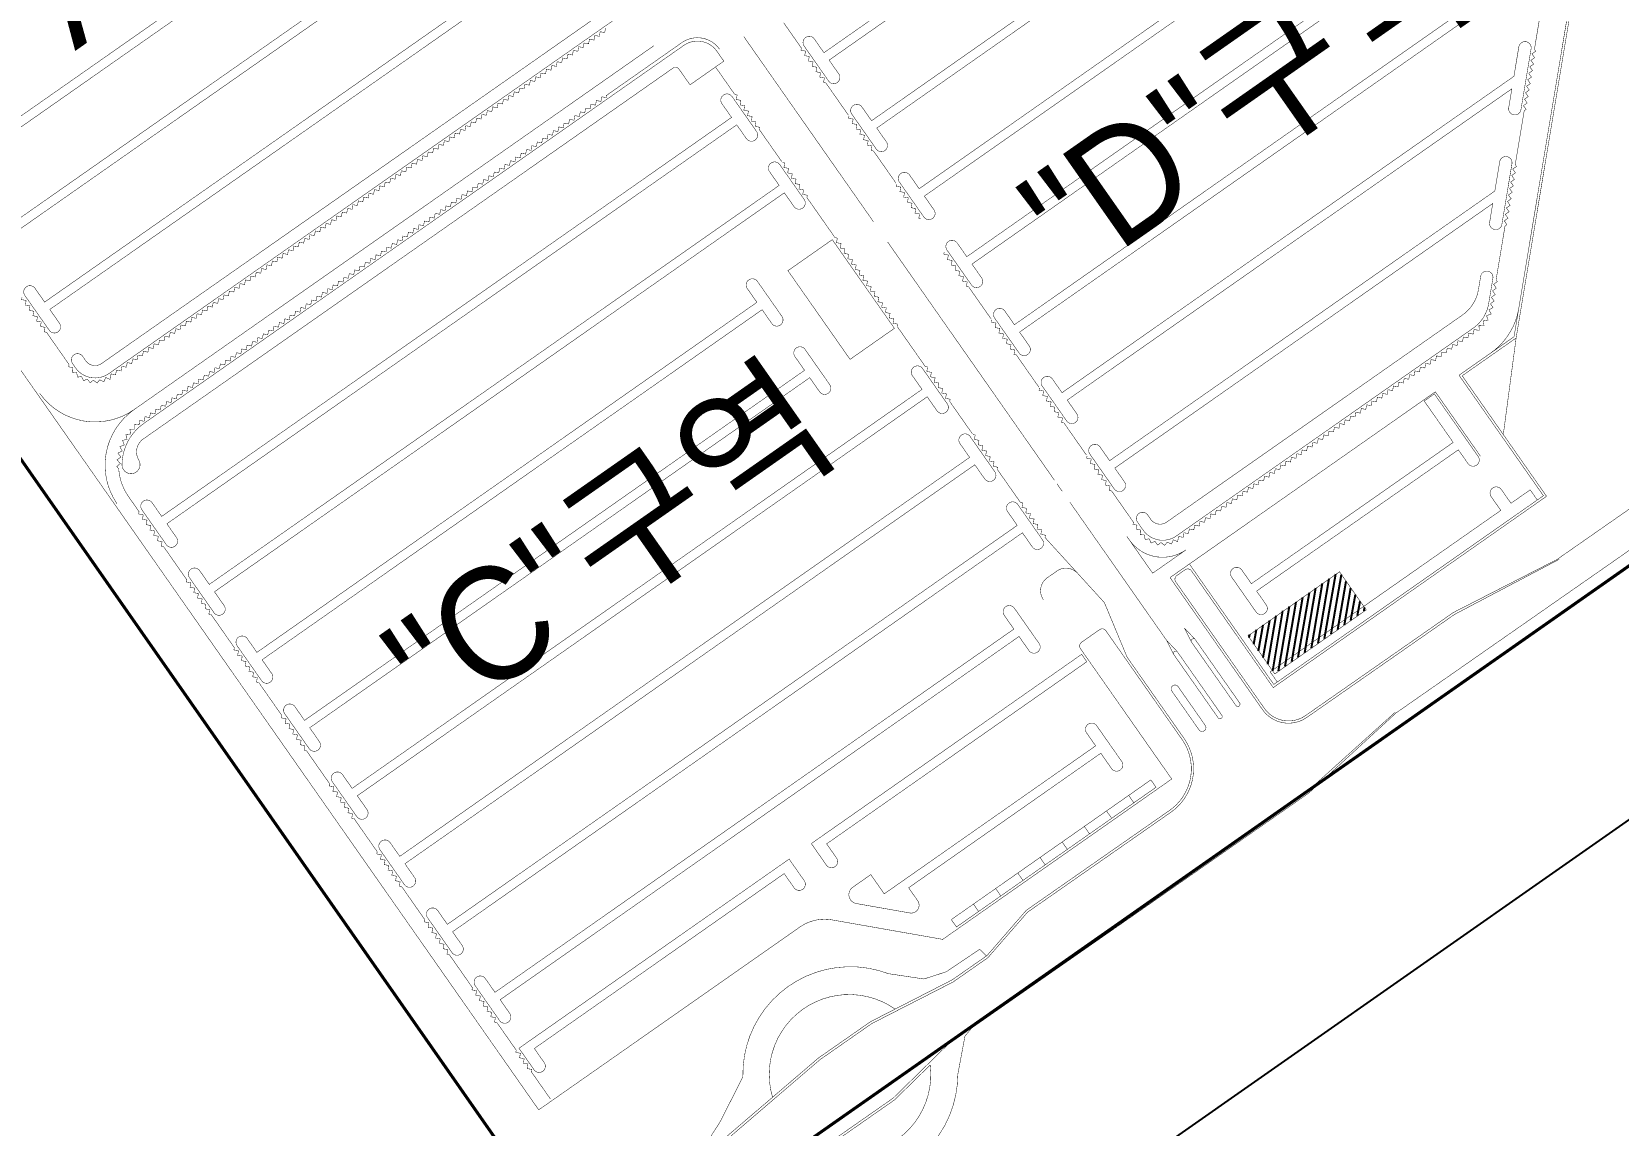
# Model space of a CAD drawing. Header units: millimetres. Extents: x 152904052 to 153933663, y 538271515 to 539240469.
# Drawn here: x 153596002 to 153683916, y 538951386 to 539011990 of the extents above; entities that cross this region are included whole.
import ezdxf
from ezdxf.enums import TextEntityAlignment as Align

# ---------------------------------------------------------------- set-up
doc = ezdxf.new("R2010")
doc.units = ezdxf.units.MM
doc.linetypes.add('DASH', pattern=[0.375, 0.25, -0.125])
doc.linetypes.add('HIDDEN', pattern=[5.08, 2.54, -2.54])
doc.layers.add('BORD', color=7, linetype='Continuous')
doc.styles.add('굴림', font='Gulim.ttf')

msp = doc.modelspace()

# ---------------------------------------------------------------- hatches: boundary and pattern name
at = {"layer": 'BORD', "ltscale": 0.1, "transparency": 33554687}
h = msp.add_hatch(dxfattribs=at)
h.set_pattern_fill('ANSI31', color=256, scale=99.763330315, angle=395.13560188)
h.paths.add_polyline_path([(153668458.5, 538982077.7), (153663390, 538978528.7), (153664868.8, 538976416.8), (153669937.3, 538979965.8)])

# ---------------------------------------------------------------- linework, layer by layer
at = {"layer": 'BORD'}
msp.add_lwpolyline([(153545158.5, 539012348.7), (153668031.3, 539098385.1), (153734561.4, 539003370.3), (153611688.6, 538917333.8)], close=True, dxfattribs=at)
at = {"layer": 'BORD', "color": 1, "linetype": 'HIDDEN', "ltscale": 2500, "const_width": 171.5}
msp.add_lwpolyline([(153569829.8, 539024908.5), (153645496, 539077931.7), (153703192.1, 538995480.2), (153627454.7, 538942405.2)], close=True, dxfattribs=at)
at = {"layer": 'BORD', "color": 8, "ltscale": 0.0008, "const_width": 25}
for points in [[(153678255.9, 538995015.9), (153682439.1, 539020161.6), (153643793.7, 539075353), (153572732.2, 539025595.2), (153624096, 538952240.2), (153638572.1, 538962376.4, -0.1989124), (153640346.7, 538962769.9), (153646480.9, 538961688.3), (153659172.9, 538970575.4), (153654111.1, 538977804.4, -0.4142136), (153654172.5, 538978152.6), (153655174.6, 538978854.2, -0.4141458), (153655522.7, 538978792.9), (153659750.5, 538972757.6, -0.421407), (153659003.9, 538968802.5), (153651111.2, 538963297.9), (153648939.4, 538960792.7), (153647004.5, 538959443.2), (153643841.7, 538957823.1)], [(153598433.5, 538993357.5), (153598258.3, 538993607.8, -1), (153598821.5, 538994002.1), (153598994.7, 538993754.7, 0.4142136), (153599883.9, 538993609.1), (153629807.6, 539014562, 0.4142136), (153629961.1, 539015432.4), (153629771.1, 539015703.8, -1), (153630334.3, 539016098.1), (153630524.3, 539015826.8, -0.4142136), (153630201.9, 539013998.8), (153600262.6, 538993035, -0.4093917), (153598433.1, 538993358.1, 0.4093917)], [(153634119.3, 539011019.4, 0.4142133), (153632030.2, 539011387.7)], [(153602181.2, 538989419.1), (153631528.6, 539009968.4, -0.4142133), (153631876.8, 539009907), (153632479.1, 539009046.9), (153634352.9, 539010358.9), (153633965.7, 539010911.8, 0.4142133), (153632137.8, 539011234.2), (153602182.7, 538990259.4, 0.2378563), (153601003.3, 538988005.8, 1.3233715), (153601932.6, 538988254.5, -0.3933862), (153602182.9, 538989420.3)], [(153659420.5, 538984039.9), (153675883.4, 538995567.4, 0.2014306), (153676735, 538996918.4), (153676969.9, 538998330.9, 0.9806279), (153676291.8, 538998443.7), (153676165.9, 538997687.3, -0.2014306), (153675288.6, 538996295.3), (153658898.5, 538984818.8, -0.4142136), (153658009.3, 538984964.4), (153657836.1, 538985211.8, 1), (153657272.9, 538984817.5), (153657591.5, 538984362.4, 0.4093917), (153659421.1, 538984040.3)], [(153676851.3, 538994185, 0.2014306), (153678399.6, 538996641.5, 0.2014306)], [(153678255.9, 538995015.9), (153675265.7, 538992922.2), (153679941.3, 538986244.7), (153664797.2, 538975640.7), (153660265, 538982113.4, 0.4142136), (153659916.8, 538982174.8), (153659456.1, 538981852.2, 0.4142136), (153659394.7, 538981504), (153664311.9, 538974481.6, 0.4136848), (153666594.3, 538974096.2), (153674774.9, 538979801.6), (153680511.5, 538982735.7)], [(153646726.5, 538991379.7), (153645364.2, 538993325.6, 1), (153644801, 538992931.2), (153645335.2, 538992168.4), (153613756.8, 538970057), (153613222.7, 538970819.9, 1), (153612659.5, 538970425.5), (153614014.6, 538968490.3, 1), (153614577.8, 538968884.6), (153614043.6, 538969647.4), (153645621.9, 538991758.8), (153646163.5, 538990985.4, 1.0252012), (153646726.5, 538991379.7)], [(153596447.6, 538991944.1, 0.4095509), (153601645.3, 538991027.7, 0.4095509)], [(153600728.7, 538985830, -0.4095509), (153601645.2, 538991027.6, -0.4095509)], [(153601950.8, 538985392.1), (153601360.2, 538986235.5, -0.1373514), (153600821.8, 538987767.9)], [(153656824, 538983824.1, 0.4142136), (153659957.6, 538983271.5)], [(153653958.8, 538981975.7, 0.3955086), (153652765.4, 538982069.2), (153652277.9, 538981730, 0.4142136), (153652063.1, 538980511.4)], [(153664201.7, 538974420.9, 0.4111623), (153666642.4, 538973977.4)], [(153659131.3, 538968738.1, 0.4144652), (153659851.2, 538972831.3)], [(153648917.2, 538960767.1), (153648526, 538961138.9), (153646694, 538959899.9), (153645444.3, 538959493.2), (153643471.4, 538959788.3, 0.5322184), (153635409.1, 538954078.4), (153634173.3, 538951620.2), (153632795.2, 538949457)], [(153643837, 538957829.6, 0.7113252), (153637052.6, 538952938, 0.7113252)], [(153614385.1, 538934331.4), (153633485.2, 538947652.3), (153636389.3, 538948279.7), (153639092, 538948713.6, 0.5329362), (153647317.9, 538954198.7), (153647713.3, 538956323.4), (153648072.4, 538956759.1)]]:
    msp.add_lwpolyline(points, format="xyb", dxfattribs=at)
for points in [[(153678141.2, 538995088.2), (153682307.4, 539020131.8), (153667724.1, 539040958.8)], [(153679269.6, 539011012), (153679765.5, 539013993.1)], [(153638650.1, 539011086.6), (153637671.5, 539012484.3)], [(153627798.3, 539012199.5), (153627753.6, 539011946.3), (153627500.4, 539011990.9), (153627455.8, 539011737.7), (153627202.6, 539011782.4), (153627157.9, 539011529.2), (153626904.7, 539011573.8), (153626860.1, 539011320.7), (153626606.9, 539011365.3), (153626562.8, 539011115.2), (153626309.6, 539011159.9), (153626265, 539010906.7), (153626011.8, 539010951.3), (153625967.1, 539010698.1), (153625713.9, 539010742.8), (153625669.3, 539010489.6), (153625416.1, 539010534.2), (153625371.5, 539010281), (153625118.3, 539010325.7), (153625073.6, 539010072.5), (153624820.4, 539010117.1), (153624775.8, 539009863.9), (153624522.6, 539009908.6), (153624477.9, 539009655.4), (153624224.8, 539009700), (153624180.1, 539009446.8), (153623926.9, 539009491.5), (153623882.3, 539009238.3), (153623629.1, 539009282.9), (153623584.4, 539009029.7), (153623331.2, 539009074.4), (153623286.6, 539008821.2), (153623033.4, 539008865.8), (153622988.8, 539008612.7), (153622735.6, 539008657.3), (153622690.9, 539008404.1), (153622437.7, 539008448.7), (153622393.1, 539008195.6), (153622139.9, 539008240.2), (153622095.3, 539007987), (153621842.1, 539008031.7), (153621797.4, 539007778.5), (153621544.2, 539007823.1), (153621499.6, 539007569.9), (153621246.4, 539007614.6), (153621201.7, 539007361.4), (153620948.5, 539007406), (153620903.9, 539007152.8), (153620650.7, 539007197.5), (153620606.1, 539006944.3), (153620352.9, 539006988.9), (153620308.2, 539006735.7), (153620055, 539006780.4), (153620010.4, 539006527.2), (153619757.2, 539006571.8), (153619712.6, 539006318.6), (153619459.4, 539006363.3), (153619415.3, 539006113.2), (153619162.1, 539006157.8), (153619117.4, 539005904.7), (153618864.2, 539005949.3), (153618819.6, 539005696.1), (153618566.4, 539005740.8), (153618521.8, 539005487.6), (153618268.6, 539005532.2), (153618223.9, 539005279), (153617970.7, 539005323.7), (153617926.1, 539005070.5), (153617672.9, 539005115.1), (153617628.2, 539004861.9), (153617375.1, 539004906.6), (153617330.4, 539004653.4), (153617077.2, 539004698), (153617032.6, 539004444.8), (153616779.4, 539004489.5), (153616734.7, 539004236.3), (153616481.5, 539004280.9), (153616436.9, 539004027.7), (153616183.7, 539004072.4), (153616139.1, 539003819.2), (153615885.9, 539003863.8), (153615841.2, 539003610.6), (153615588, 539003655.3), (153615543.4, 539003402.1), (153615290.2, 539003446.7), (153615245.5, 539003193.5), (153614992.4, 539003238.2), (153614947.7, 539002985), (153614694.5, 539003029.6), (153614649.9, 539002776.4), (153614396.7, 539002821.1), (153614352, 539002567.9), (153614098.8, 539002612.5), (153614054.2, 539002359.3), (153613801, 539002404), (153613756.4, 539002150.8), (153613503.2, 539002195.4), (153613458.5, 539001942.2), (153613205.3, 539001986.9), (153613160.7, 539001733.7), (153612907.5, 539001778.3), (153612862.8, 539001525.1), (153612609.7, 539001569.8), (153612565, 539001316.6), (153612311.8, 539001361.2), (153612267.7, 539001111.2), (153612014.5, 539001155.8), (153611969.9, 539000902.6), (153611716.7, 539000947.3), (153611672.1, 539000694.1), (153611418.9, 539000738.7), (153611374.2, 539000485.5), (153611121, 539000530.2), (153611076.4, 539000277), (153610823.2, 539000321.6), (153610778.5, 539000068.4), (153610525.3, 539000113.1), (153610480.7, 538999859.9), (153610227.5, 538999904.5), (153610182.9, 538999651.3), (153609929.7, 538999696), (153609885, 538999442.8), (153609631.8, 538999487.4), (153609587.2, 538999234.2), (153609334, 538999278.9), (153609289.4, 538999025.7), (153609036.2, 538999070.3), (153608991.5, 538998817.2), (153608738.3, 538998861.8), (153608693.7, 538998608.6), (153608440.5, 538998653.2), (153608395.8, 538998400.1), (153608142.6, 538998444.7), (153608098, 538998191.5), (153607844.8, 538998236.2), (153607800.2, 538997983), (153607547, 538998027.6), (153607502.3, 538997774.4), (153607249.1, 538997819.1), (153607204.5, 538997565.9), (153606951.3, 538997610.5), (153606906.7, 538997357.3), (153606653.5, 538997402), (153606608.8, 538997148.8), (153606355.6, 538997193.4), (153606311, 538996940.2), (153606057.8, 538996984.9), (153606013.1, 538996731.7), (153605760, 538996776.3), (153605715.3, 538996523.1), (153605462.1, 538996567.8), (153605417.5, 538996314.6), (153605164.3, 538996359.2), (153605120.2, 538996109.2), (153604867, 538996153.8), (153604822.3, 538995900.6), (153604569.2, 538995945.3), (153604524.5, 538995692.1), (153604271.3, 538995736.7), (153604226.7, 538995483.5), (153603973.5, 538995528.2), (153603928.8, 538995275), (153603675.6, 538995319.6), (153603631, 538995066.4), (153603377.8, 538995111.1), (153603333.2, 538994857.9), (153603080, 538994902.5), (153603035.3, 538994649.3), (153602782.1, 538994694), (153602737.5, 538994440.8), (153602484.3, 538994485.4), (153602439.6, 538994232.2), (153602186.5, 538994276.9), (153602141.8, 538994023.7), (153601888.6, 538994068.3), (153601844, 538993815.1), (153601590.8, 538993859.8)], [(153635461.6, 539011717.5), (153642646.1, 539001457)], [(153601641.8, 538991025.2), (153630473.7, 539011213.5)], [(153632030.2, 539011387.7), (153627831.9, 539008448.1)], [(153640006.4, 539009152.2), (153639877.8, 539009174.8), (153639922.5, 539009428), (153639669.3, 539009472.7), (153639713.9, 539009725.8), (153639460.7, 539009770.5), (153639505.4, 539010023.7), (153639252.2, 539010068.3), (153639296.8, 539010321.5), (153639043.6, 539010366.2), (153639088.3, 539010619.4), (153638835.1, 539010664), (153638879.7, 539010917.2), (153638626.5, 539010961.8), (153638648.3, 539011085.3)], [(153678703.2, 539007607.2), (153678809.3, 539007683.2), (153678659.4, 539007892.2), (153678868.4, 539008042), (153678718.6, 539008250.9), (153678927.5, 539008400.7), (153678777.7, 539008609.7), (153678986.6, 539008759.5), (153678836.8, 539008968.4), (153679045.7, 539009118.2), (153678895.9, 539009327.2), (153679104.8, 539009477), (153678955, 539009685.9), (153679163.9, 539009835.7), (153679014.1, 539010044.7), (153679223.1, 539010194.5), (153679073.2, 539010403.4), (153679282.2, 539010553.3), (153679132.4, 539010762.2), (153679341.3, 539010912), (153679269.6, 539011012)], [(153680511.5, 538982735.7), (153720803.7, 539010836.5)], [(153634964, 539008505.5), (153633892.1, 539010036.3)], [(153641256.3, 539007364.8), (153640006.4, 539009152.2)], [(153671596.3, 538974232), (153721876.2, 539009298.6)], [(153627864.2, 539008470.7), (153627840.9, 539008339), (153627587.8, 539008383.6), (153627543.1, 539008130.5), (153627289.9, 539008175.1), (153627245.3, 539007921.9), (153626992.1, 539007966.5), (153626947.4, 539007713.4), (153626694.2, 539007758), (153626649.6, 539007504.8), (153626396.4, 539007549.5), (153626351.8, 539007296.3), (153626098.6, 539007340.9), (153626053.9, 539007087.7), (153625800.7, 539007132.4), (153625756.1, 539006879.2), (153625502.9, 539006923.8), (153625458.3, 539006670.6), (153625205.1, 539006715.3), (153625160.4, 539006462.1), (153624907.2, 539006506.7), (153624862.6, 539006253.5), (153624609.4, 539006298.2), (153624564.7, 539006045), (153624311.5, 539006089.6), (153624266.9, 539005836.4), (153624013.7, 539005881.1), (153623969.1, 539005627.9), (153623715.9, 539005672.5), (153623671.2, 539005419.3), (153623418, 539005464), (153623373.4, 539005210.8), (153623120.2, 539005255.4), (153623075.6, 539005002.2), (153622822.4, 539005046.9), (153622777.7, 539004793.7), (153622524.5, 539004838.3), (153622479.9, 539004585.1), (153622226.7, 539004629.8), (153622182, 539004376.6), (153621928.8, 539004421.2), (153621884.2, 539004168), (153621631, 539004212.7), (153621586.4, 539003959.5), (153621333.2, 539004004.1), (153621288.5, 539003750.9), (153621038.5, 539003795), (153620993.8, 539003541.8), (153620740.6, 539003586.5), (153620696, 539003333.3), (153620442.8, 539003377.9), (153620398.1, 539003124.8), (153620144.9, 539003169.4), (153620100.3, 539002916.2), (153619847.1, 539002960.8), (153619802.5, 539002707.7), (153619549.3, 539002752.3), (153619504.6, 539002499.1), (153619251.4, 539002543.8), (153619206.8, 539002290.6), (153618953.6, 539002335.2), (153618909, 539002082), (153618655.8, 539002126.7), (153618611.1, 539001873.5), (153618357.9, 539001918.1), (153618313.3, 539001664.9), (153618060.1, 539001709.6), (153618015.4, 539001456.4), (153617762.3, 539001501), (153617717.6, 539001247.8), (153617464.4, 539001292.5), (153617419.8, 539001039.3), (153617166.6, 539001083.9), (153617121.9, 539000830.7), (153616868.7, 539000875.4), (153616824.1, 539000622.2), (153616570.9, 539000666.8), (153616526.3, 539000413.6), (153616273.1, 539000458.3), (153616228.4, 539000205.1), (153615975.2, 539000249.7), (153615930.6, 538999996.5), (153615677.4, 539000041.2), (153615632.7, 538999788), (153615379.6, 538999832.6), (153615334.9, 538999579.4), (153615081.7, 538999624.1), (153615037.1, 538999370.9), (153614783.9, 538999415.5), (153614739.2, 538999162.3), (153614486, 538999207), (153614441.4, 538998953.8), (153614188.2, 538998998.4), (153614143.6, 538998745.2), (153613893.5, 538998789.3), (153613848.8, 538998536.1), (153613595.7, 538998580.8), (153613551, 538998327.6), (153613297.8, 538998372.2), (153613253.2, 538998119.1), (153613000, 538998163.7), (153612955.3, 538997910.5), (153612702.1, 538997955.2), (153612657.5, 538997702), (153612404.3, 538997746.6), (153612359.7, 538997493.4), (153612106.5, 538997538.1), (153612061.8, 538997284.9), (153611808.6, 538997329.5), (153611764, 538997076.3), (153611510.8, 538997121), (153611466.2, 538996867.8), (153611213, 538996912.4), (153611168.3, 538996659.2), (153610915.1, 538996703.9), (153610870.5, 538996450.7), (153610617.3, 538996495.3), (153610572.6, 538996242.1), (153610319.4, 538996286.8), (153610274.8, 538996033.6), (153610021.6, 538996078.2), (153609977, 538995825), (153609723.8, 538995869.7), (153609679.1, 538995616.5), (153609425.9, 538995661.1), (153609381.3, 538995407.9), (153609128.1, 538995452.6), (153609083.5, 538995199.4), (153608830.3, 538995244), (153608785.6, 538994990.8), (153608532.4, 538995035.5), (153608487.8, 538994782.3), (153608234.6, 538994826.9), (153608189.9, 538994573.7), (153607936.7, 538994618.4), (153607892.1, 538994365.2), (153607638.9, 538994409.8), (153607594.3, 538994156.6), (153607341.1, 538994201.3), (153607296.4, 538993948.1), (153607043.2, 538993992.7), (153606998.6, 538993739.5), (153606748.5, 538993783.6), (153606703.9, 538993530.5), (153606450.7, 538993575.1), (153606406, 538993321.9), (153606152.8, 538993366.5), (153606108.2, 538993113.4), (153605855, 538993158), (153605810.4, 538992904.8), (153605557.2, 538992949.5), (153605512.5, 538992696.3), (153605259.3, 538992740.9), (153605214.7, 538992487.7), (153604961.5, 538992532.4), (153604916.9, 538992279.2), (153604663.7, 538992323.8), (153604619, 538992070.6), (153604365.8, 538992115.3), (153604321.2, 538991862.1), (153604068, 538991906.7), (153604023.3, 538991653.5), (153603770.2, 538991698.2), (153603725.5, 538991445), (153603472.3, 538991489.6), (153603427.7, 538991236.4), (153603174.5, 538991281.1), (153603129.8, 538991027.9), (153602876.6, 538991072.5), (153602832, 538990819.3), (153602578.8, 538990864), (153602534.2, 538990610.8), (153602281, 538990655.4), (153602236.3, 538990402.2), (153601985.3, 538990446.5), (153601956.2, 538990208.1), (153601701, 538990239.3), (153601700.2, 538989967.2), (153601443.1, 538989967.5), (153601475, 538989697.3), (153601219.7, 538989666.7), (153601283.8, 538989402.3), (153601034.1, 538989341.3), (153601129.5, 538989086.5), (153600888.8, 538988996), (153601014.1, 538988754.4), (153600786.1, 538988635.7), (153600939.5, 538988410.9), (153600727.3, 538988265.7), (153600906.6, 538988060.9), (153600713.5, 538987891.3), (153600821.8, 538987767.9)], [(153636317.9, 539006569.5), (153636340.6, 539006698), (153636087.4, 539006742.6), (153636132, 539006995.8), (153635878.8, 539007040.5), (153635923.5, 539007293.7), (153635670.3, 539007338.3), (153635714.9, 539007591.5), (153635461.7, 539007636.2), (153635506.4, 539007889.3), (153635253.2, 539007934), (153635297.8, 539008187.2), (153635044.6, 539008231.8), (153635089.3, 539008485), (153634965.8, 539008506.8)], [(153642644.8, 539005384.1), (153642516.3, 539005406.7), (153642560.9, 539005659.9), (153642307.7, 539005704.6), (153642352.4, 539005957.7), (153642099.2, 539006002.4), (153642143.8, 539006255.6), (153641890.6, 539006300.2), (153641935.3, 539006553.4), (153641682.1, 539006598.1), (153641726.7, 539006851.3), (153641473.5, 539006895.9), (153641518.2, 539007149.1), (153641265, 539007193.7), (153641286.8, 539007317.2)], [(153678207.3, 539004626.1), (153678703.2, 539007607.2)], [(153637570, 539004783.6), (153636317.9, 539006569.5)], [(153643894.7, 539003596.7), (153642644.8, 539005384.1)], [(153638956.3, 539002801.4), (153638979, 539002929.9), (153638725.8, 539002974.5), (153638770.5, 539003227.7), (153638517.3, 539003272.4), (153638561.9, 539003525.6), (153638308.7, 539003570.2), (153638353.4, 539003823.4), (153638100.2, 539003868.1), (153638144.8, 539004121.2), (153637891.6, 539004165.9), (153637936.3, 539004419.1), (153637683.1, 539004463.7), (153637727.7, 539004716.9), (153637604.3, 539004738.7)], [(153677640.8, 539001221.3), (153677746.9, 539001297.3), (153677597.1, 539001506.2), (153677806, 539001656.1), (153677656.2, 539001865), (153677865.1, 539002014.8), (153677715.3, 539002223.8), (153677924.3, 539002373.6), (153677774.4, 539002582.5), (153677983.4, 539002732.3), (153677833.6, 539002941.3), (153678042.5, 539003091.1), (153677892.7, 539003300), (153678101.6, 539003449.8), (153677951.8, 539003658.8), (153678160.7, 539003808.6), (153678010.9, 539004017.5), (153678219.8, 539004167.3), (153678070, 539004376.3), (153678278.9, 539004526.1), (153678207.3, 539004626.1)], [(153640516.6, 539000575.4), (153638956.3, 539002801.4)], [(153645283.3, 539001616), (153645154.7, 539001638.6), (153645199.4, 539001891.8), (153644946.2, 539001936.5), (153644990.8, 539002189.7), (153644737.6, 539002234.3), (153644782.3, 539002487.5), (153644529.1, 539002532.1), (153644573.7, 539002785.3), (153644320.5, 539002830), (153644365.2, 539003083.2), (153644112, 539003127.8), (153644156.6, 539003381), (153643903.4, 539003425.6), (153643925.2, 539003549.1)], [(153677144.9, 538998240.2), (153677640.8, 539001221.3)], [(153643957, 538995659.2), (153643979.6, 538995787.7), (153643726.4, 538995832.4), (153643771.1, 538996085.6), (153643517.9, 538996130.2), (153643562.5, 538996383.4), (153643309.3, 538996428.1), (153643354, 538996681.3), (153643100.8, 538996725.9), (153643145.4, 538996979.1), (153642892.3, 538997023.7), (153642936.9, 538997276.9), (153642683.7, 538997321.6), (153642728.3, 538997574.8), (153642475.2, 538997619.4), (153642519.8, 538997872.6), (153642266.6, 538997917.3), (153642311.3, 538998170.4), (153642058.1, 538998215.1), (153642102.7, 538998468.3), (153641849.5, 538998512.9), (153641894.2, 538998766.1), (153641641, 538998810.8), (153641685.6, 538999064), (153641432.4, 538999108.6), (153641477.1, 538999361.8), (153641223.9, 538999406.4), (153641268.5, 538999659.6), (153641015.3, 538999704.3), (153641060, 538999957.5), (153640806.8, 539000002.1), (153640851.4, 539000255.3), (153640598.2, 539000299.9), (153640642.9, 539000553.1), (153640516.6, 539000575.4)], [(153643427.9, 539000340.5), (153651666.4, 538988574.8)], [(153647921.7, 538997847.9), (153647793.2, 538997870.5), (153647837.8, 538998123.7), (153647584.6, 538998168.4), (153647629.3, 538998421.6), (153647376.1, 538998466.2), (153647420.7, 538998719.4), (153647167.5, 538998764), (153647212.2, 538999017.2), (153646959, 538999061.9), (153647003.6, 538999315.1), (153646750.4, 538999359.7), (153646795.1, 538999612.9), (153646541.9, 538999657.5), (153646563.7, 538999781)], [(153649171.6, 538996060.5), (153647921.7, 538997847.9)], [(153659528, 538983886.3), (153659550.7, 538984014.8), (153659803.9, 538983970.2), (153659848.6, 538984223.4), (153660101.7, 538984178.7), (153660146.4, 538984431.9), (153660399.6, 538984387.3), (153660444.2, 538984640.5), (153660697.4, 538984595.8), (153660742.1, 538984849), (153660995.3, 538984804.4), (153661039.9, 538985057.6), (153661293.1, 538985012.9), (153661337.7, 538985266.1), (153661590.9, 538985221.5), (153661635.6, 538985474.7), (153661888.8, 538985430), (153661933.4, 538985683.2), (153662186.6, 538985638.6), (153662231.2, 538985891.8), (153662484.4, 538985847.1), (153662529.1, 538986100.3), (153662782.3, 538986055.7), (153662826.9, 538986308.9), (153663080.1, 538986264.2), (153663124.8, 538986517.4), (153663374.8, 538986473.3), (153663419.5, 538986726.5), (153663672.7, 538986681.9), (153663717.3, 538986935.1), (153663970.5, 538986890.4), (153664015.1, 538987143.6), (153664268.3, 538987099), (153664313, 538987352.2), (153664566.2, 538987307.5), (153664610.8, 538987560.7), (153664864, 538987516.1), (153664908.7, 538987769.2), (153665161.9, 538987724.6), (153665206.5, 538987977.8), (153665459.7, 538987933.2), (153665504.3, 538988186.3), (153665757.5, 538988141.7), (153665802.2, 538988394.9), (153666055.4, 538988350.2), (153666100, 538988603.4), (153666353.2, 538988558.8), (153666397.8, 538988812), (153666651, 538988767.3), (153666695.7, 538989020.5), (153666948.9, 538988975.9), (153666993.5, 538989229.1), (153667246.7, 538989184.4), (153667291.4, 538989437.6), (153667544.5, 538989393), (153667589.2, 538989646.2), (153667842.4, 538989601.5), (153667887, 538989854.7), (153668140.2, 538989810.1), (153668184.9, 538990063.3), (153668438.1, 538990018.6), (153668482.7, 538990271.8), (153668735.9, 538990227.2), (153668780.5, 538990480.4), (153669033.7, 538990435.7), (153669078.4, 538990688.9), (153669331.6, 538990644.3), (153669376.2, 538990897.5), (153669629.4, 538990852.8), (153669674.1, 538991106), (153669927.2, 538991061.4), (153669971.9, 538991314.6), (153670225.1, 538991269.9), (153670269.7, 538991523.1), (153670519.8, 538991479), (153670564.4, 538991732.2), (153670817.6, 538991687.6), (153670862.3, 538991940.8), (153671115.5, 538991896.1), (153671160.1, 538992149.3), (153671413.3, 538992104.7), (153671458, 538992357.9), (153671711.1, 538992313.2), (153671755.8, 538992566.4), (153672009, 538992521.8), (153672053.6, 538992774.9), (153672306.8, 538992730.3), (153672351.5, 538992983.5), (153672604.7, 538992938.9), (153672649.3, 538993192), (153672902.5, 538993147.4), (153672947.1, 538993400.6), (153673200.3, 538993355.9), (153673245, 538993609.1), (153673498.2, 538993564.5), (153673542.8, 538993817.7), (153673796, 538993773), (153673840.7, 538994026.2), (153674093.8, 538993981.6), (153674138.5, 538994234.8), (153674391.7, 538994190.1), (153674436.3, 538994443.3), (153674689.5, 538994398.7), (153674734.2, 538994651.9), (153674987.4, 538994607.2), (153675032, 538994860.4), (153675285.2, 538994815.8), (153675329.8, 538995069), (153675583, 538995024.3), (153675627.7, 538995277.5), (153675880.9, 538995232.9), (153675925.5, 538995486.1), (153676058.2, 538995462.7), (153676205.9, 538995443.7), (153676199.9, 538995700.7), (153676328.4, 538995703.7), (153676477.3, 538995708.7), (153676430.1, 538995961.4), (153676556.4, 538995985), (153676702.6, 538996013.7), (153676615.5, 538996255.6), (153676736.4, 538996299.2), (153676876.1, 538996351), (153676751.3, 538996575.8), (153676863.7, 538996638.2), (153676980.1, 538996705.2), (153676830.3, 538996914.1), (153677039.3, 538997063.9), (153676889.4, 538997272.9), (153677098.4, 538997422.7), (153676948.5, 538997631.6), (153677157.5, 538997781.4), (153677007.7, 538997990.4), (153677216.6, 538998140.2), (153677144.9, 538998240.2)], [(153596821.4, 538995333.1), (153596692.8, 538995355.7), (153596737.5, 538995608.9), (153596484.3, 538995653.6), (153596528.9, 538995906.8), (153596275.7, 538995951.4), (153596320.4, 538996204.6), (153596067.2, 538996249.2), (153596111.8, 538996502.4), (153595858.6, 538996547.1), (153595903.3, 538996800.3), (153595650.1, 538996844.9), (153595694.7, 538997098.1), (153595441.5, 538997142.8), (153595463.3, 538997266.2)], [(153645516.5, 538993434.9), (153643957, 538995659.2)], [(153650560.2, 538994079.8), (153650431.6, 538994102.4), (153650476.3, 538994355.6), (153650223.1, 538994400.3), (153650267.7, 538994653.5), (153650014.5, 538994698.1), (153650059.2, 538994951.3), (153649806, 538994995.9), (153649850.6, 538995249.1), (153649597.4, 538995293.8), (153649642.1, 538995547), (153649388.9, 538995591.6), (153649433.5, 538995844.8), (153649180.3, 538995889.4), (153649202.1, 538996012.9)], [(153598071.2, 538993545.7), (153596821.4, 538995333.1)], [(153678141.2, 538995088.2), (153675091.6, 538992952.9)], [(153677545.7, 538989666), (153678255.9, 538995015.9)], [(153651810.1, 538992292.4), (153650560.2, 538994079.8)], [(153601590.8, 538993859.8), (153601546.1, 538993606.6), (153601292.9, 538993651.2), (153601248.3, 538993398), (153600995.1, 538993442.7), (153600950.5, 538993189.5), (153600697.3, 538993234.1), (153600652.6, 538992980.9), (153600399, 538993025.7), (153600338.8, 538992725.3), (153600103.6, 538992829.2), (153599999.7, 538992594.1), (153599764.6, 538992698), (153599622.6, 538992521), (153599419.1, 538992678.1), (153599238.9, 538992540.2), (153599079, 538992741.4), (153598871, 538992650.6), (153598763.8, 538992884.3), (153598540.2, 538992845.8), (153598492, 538993098.4), (153598265.6, 538993114.5), (153598279.3, 538993371.3), (153598050.7, 538993420.3), (153598073, 538993546.9)], [(153646871.7, 538991497.1), (153646894.4, 538991625.6), (153646641.2, 538991670.2), (153646685.8, 538991923.4), (153646432.6, 538991968.1), (153646477.3, 538992221.3), (153646224.1, 538992265.9), (153646268.7, 538992519.1), (153646015.5, 538992563.8), (153646060.2, 538992817), (153645807, 538992861.6), (153645851.6, 538993114.8), (153645598.4, 538993159.4), (153645643.1, 538993412.6), (153645516.5, 538993434.9)], [(153653198.6, 538990311.7), (153653070.1, 538990334.3), (153653114.7, 538990587.5), (153652861.5, 538990632.2), (153652906.2, 538990885.4), (153652653, 538990930), (153652697.6, 538991183.2), (153652444.4, 538991227.8), (153652489.1, 538991481), (153652235.9, 538991525.7), (153652280.5, 538991778.9), (153652027.3, 538991823.5), (153652072, 538992076.7), (153651818.8, 538992121.3), (153651840.6, 538992244.8)], [(153677978.7, 538988829.7), (153675091.6, 538992952.9)], [(153648123.8, 538989711.2), (153646871.7, 538991497.1)], [(153673781, 538992035.1), (153659077.2, 538981739.5)], [(153676280.4, 538988465.5), (153673781.9, 538992033.7)], [(153649510.2, 538987729), (153649532.8, 538987857.5), (153649279.6, 538987902.1), (153649324.3, 538988155.3), (153649071.1, 538988200), (153649115.7, 538988453.2), (153648862.5, 538988497.8), (153648907.2, 538988751), (153648654, 538988795.7), (153648698.6, 538989048.9), (153648445.4, 538989093.5), (153648490.1, 538989346.7), (153648236.9, 538989391.3), (153648281.5, 538989644.5), (153648158.1, 538989666.3)], [(153654448.5, 538988524.3), (153653198.6, 538990311.7)], [(153664827.9, 538975814.8), (153679767.2, 538986275.4), (153677978.7, 538988829.7)], [(153651666.4, 538988574.8), (153652670.9, 538987140.1)], [(153655837.1, 538986543.6), (153655708.5, 538986566.2), (153655753.2, 538986819.4), (153655500, 538986864.1), (153655544.6, 538987117.3), (153655291.4, 538987161.9), (153655336.1, 538987415.1), (153655082.9, 538987459.7), (153655127.5, 538987712.9), (153654874.3, 538987757.6), (153654919, 538988010.8), (153654665.8, 538988055.4), (153654710.4, 538988308.6), (153654457.2, 538988353.2), (153654479, 538988476.7)], [(153650793.4, 538985898.7), (153649510.2, 538987729)], [(153652813.4, 538986936.6), (153653100.2, 538986527)], [(153657048.2, 538984811.5), (153655837.1, 538986543.6)], [(153603308.4, 538983455.9), (153603179.8, 538983478.6), (153603224.5, 538983731.8), (153602971.3, 538983776.4), (153603015.9, 538984029.6), (153602762.7, 538984074.3), (153602807.4, 538984327.5), (153602554.2, 538984372.1), (153602598.8, 538984625.3), (153602345.6, 538984669.9), (153602390.3, 538984923.1), (153602137.1, 538984967.8), (153602181.7, 538985221), (153601928.5, 538985265.6), (153601950.8, 538985392.1)], [(153652148.6, 538983960.9), (153652171.3, 538984089.4), (153651918.1, 538984134), (153651962.7, 538984387.2), (153651709.5, 538984431.9), (153651754.2, 538984685.1), (153651501, 538984729.7), (153651545.6, 538984982.9), (153651292.4, 538985027.6), (153651337.1, 538985280.8), (153651083.9, 538985325.4), (153651128.5, 538985578.6), (153650875.3, 538985623.2), (153650920, 538985876.4), (153650793.4, 538985898.7)], [(153653530.4, 538985912.7), (153656885.8, 538981120.6)], [(153659528, 538983886.3), (153659496.7, 538983730.2), (153659261.6, 538983834.1), (153659157.7, 538983598.9), (153658922.5, 538983702.9), (153658780.5, 538983525.8), (153658577.1, 538983683), (153658396.9, 538983545), (153658236.9, 538983746.3), (153658029, 538983655.5), (153657921.8, 538983889.2), (153657698.1, 538983850.7), (153657649.9, 538984103.2), (153657423.6, 538984119.4), (153657437.2, 538984376.1), (153657208.6, 538984425.1), (153657247.7, 538984646.8), (153657026.1, 538984685.9), (153657048.2, 538984811.5)], [(153604589.4, 538981624.6), (153603308.4, 538983455.9)], [(153653958.8, 538981975.7), (153652157.1, 538983951.1)], [(153656687.5, 538984019.1), (153658114.6, 538981981)], [(153659957.6, 538983271.5), (153658114.6, 538981981)], [(153660153.3, 538982490.9), (153664827.9, 538975814.8)], [(153674846.4, 538979699), (153680642.6, 538982750.9)], [(153605946.8, 538979687.8), (153605818.3, 538979710.5), (153605862.9, 538979963.7), (153605609.7, 538980008.3), (153605654.4, 538980261.5), (153605401.2, 538980306.2), (153605445.8, 538980559.4), (153605192.6, 538980604), (153605237.3, 538980857.2), (153604984.1, 538980901.8), (153605028.7, 538981155), (153604775.5, 538981199.7), (153604820.2, 538981452.9), (153604567, 538981497.5), (153604589.4, 538981624.6)], [(153653958.8, 538981975.7), (153655442.1, 538980349.4)], [(153664209.7, 538974409.5), (153659077.2, 538981739.5)], [(153658463.2, 538978867.9), (153656885.8, 538981120.6)], [(153656699.7, 538977328), (153655442.1, 538980349.4)], [(153607227.8, 538977856.5), (153605946.8, 538979687.8)], [(153666644.1, 538973978.6), (153674846.4, 538979699)], [(153658463.2, 538978867.9), (153658892, 538978255.4)], [(153659274, 538977492.1), (153658892, 538978255.4)], [(153659478.8, 538977635.5), (153658892, 538978255.4)], [(153660258.9, 538978177.7), (153659876.9, 538978941)], [(153660463.7, 538978321.1), (153659876.9, 538978941)], [(153608585.3, 538975919.7), (153608456.7, 538975942.4), (153608501.4, 538976195.6), (153608248.2, 538976240.2), (153608292.8, 538976493.4), (153608039.6, 538976538.1), (153608084.3, 538976791.3), (153607831.1, 538976835.9), (153607875.7, 538977089.1), (153607622.5, 538977133.7), (153607667.2, 538977386.9), (153607414, 538977431.6), (153607458.6, 538977684.8), (153607205.4, 538977729.4), (153607227.8, 538977856.5)], [(153659852.6, 538972829.2), (153656699.7, 538977328)], [(153609866.3, 538974088.4), (153608585.3, 538975919.7)], [(153611223.7, 538972151.6), (153611095.2, 538972174.3), (153611139.8, 538972427.5), (153610886.6, 538972472.1), (153610931.3, 538972725.3), (153610678.1, 538972770), (153610722.7, 538973023.2), (153610469.5, 538973067.8), (153610514.2, 538973321), (153610261, 538973365.6), (153610305.6, 538973618.8), (153610052.4, 538973663.5), (153610097.1, 538973916.7), (153609843.9, 538973961.3), (153609866.3, 538974088.4)], [(153647273.2, 538956354), (153666698.9, 538969902), (153671560.9, 538974282.6)], [(153648072.4, 538956759.1), (153666774.9, 538969802.7), (153671596.8, 538974231.3)], [(153612504.7, 538970320.3), (153611223.7, 538972151.6)], [(153613862.2, 538968383.5), (153613733.6, 538968406.2), (153613778.3, 538968659.4), (153613525.1, 538968704), (153613569.7, 538968957.2), (153613316.5, 538969001.9), (153613361.2, 538969255.1), (153613108, 538969299.7), (153613152.6, 538969552.9), (153612899.4, 538969597.5), (153612944.1, 538969850.7), (153612690.9, 538969895.4), (153612735.5, 538970148.6), (153612482.3, 538970193.2), (153612504.7, 538970320.3)], [(153651182.9, 538963195.5), (153659130.9, 538968738.6)], [(153615143.2, 538966552.2), (153613862.2, 538968383.5)], [(153616500.6, 538964615.4), (153616372.1, 538964638.1), (153616416.7, 538964891.3), (153616163.5, 538964935.9), (153616208.2, 538965189.1), (153615955, 538965233.8), (153615999.6, 538965487), (153615746.4, 538965531.6), (153615791.1, 538965784.8), (153615537.9, 538965829.4), (153615582.5, 538966082.6), (153615329.3, 538966127.3), (153615374, 538966380.5), (153615120.8, 538966425.1), (153615143.2, 538966552.2)], [(153617781.6, 538962784.1), (153616500.6, 538964615.4)], [(153648980.8, 538960669.1), (153651182.9, 538963195.5)], [(153619139.1, 538960847.3), (153619010.5, 538960870), (153619055.2, 538961123.2), (153618802, 538961167.8), (153618846.6, 538961421), (153618593.4, 538961465.7), (153618638.1, 538961718.9), (153618384.9, 538961763.5), (153618429.5, 538962016.7), (153618176.3, 538962061.3), (153618221, 538962314.5), (153617967.8, 538962359.2), (153618012.4, 538962612.4), (153617759.2, 538962657), (153617781.6, 538962784.1)], [(153620420.1, 538959016), (153619139.1, 538960847.3)], [(153647046.8, 538959320.3), (153648980.8, 538960669.1)], [(153621777.5, 538957079.2), (153621649, 538957101.9), (153621693.6, 538957355.1), (153621440.4, 538957399.7), (153621485.1, 538957652.9), (153621231.9, 538957697.6), (153621276.5, 538957950.8), (153621023.3, 538957995.4), (153621068, 538958248.6), (153620814.8, 538958293.2), (153620859.4, 538958546.4), (153620606.2, 538958591.1), (153620650.9, 538958844.3), (153620397.7, 538958888.9), (153620420.1, 538959016)], [(153642550, 538957022.3), (153647046.6, 538959320.1)], [(153622849.4, 538955548.4), (153621777.5, 538957079.2)], [(153639607.7, 538955122.6), (153642478.5, 538957124.8)], [(153639679.2, 538955020.1), (153642550, 538957022.3)], [(153643841.7, 538957823.1), (153642478.5, 538957124.8)], [(153647273.2, 538956354), (153645705.1, 538954818.2)], [(153623683.6, 538954357.1), (153623705.8, 538954483.2), (153623452.6, 538954527.9), (153623497.3, 538954781.1), (153623244.1, 538954825.7), (153623288.7, 538955078.9), (153623035.5, 538955123.6), (153623080.2, 538955376.8), (153622827, 538955421.4), (153622849.4, 538955548.4)], [(153624742.2, 538952845.2), (153623683.6, 538954357.1)], [(153634452.6, 538950536.8), (153639679.2, 538955020.1)], [(153637052.6, 538952938), (153639607.7, 538955122.6)], [(153645705.1, 538954818.2), (153643744.4, 538952897.7), (153640671.5, 538950751), (153639563, 538950292.2)], [(153632795.2, 538949457), (153634374.8, 538950648.4), (153637052.6, 538952938)]]:
    msp.add_lwpolyline(points, dxfattribs=at)
for points in [[(153638803.7, 539011194.1, -1), (153639366.9, 539011588.5), (153639901, 539010825.6), (153670783.1, 539032449.5), (153670248.9, 539033212.3, -1), (153670812.1, 539033606.6), (153672167.2, 539031671.4, -1), (153671604, 539031277.1), (153671069.9, 539032039.9), (153640187.8, 539010416.1), (153640722, 539009653.2, -1), (153640158.8, 539009258.9)], [(153641442.2, 539007426, -1), (153642005.4, 539007820.4), (153642539.5, 539007057.5), (153673421.5, 539028681.4), (153672887.4, 539029444.2, -1), (153673450.6, 539029838.5), (153674805.6, 539027903.3, -1), (153674242.5, 539027509), (153673708.3, 539028271.8), (153642826.3, 539006648), (153643360.4, 539005885.1, -1), (153642797.3, 539005490.8)], [(153622076.6, 539025385), (153591727.1, 539004134), (153592261.2, 539003371.1, -1), (153591698, 539002976.8), (153590343, 539004912.1, -1), (153590906.1, 539005306.4), (153591440.3, 539004543.6), (153621789.9, 539025794.6), (153621241.4, 539026577.9, -1), (153621804.5, 539026972.2), (153623188.3, 539024996, -1), (153622625.1, 539024601.7)], [(153644080.6, 539003657.9, -1), (153644643.8, 539004052.3), (153645178, 539003289.4), (153676060, 539024913.3), (153675525.8, 539025676.1, -1), (153676089, 539026070.4), (153677444.1, 539024135.2, -1), (153676880.9, 539023740.9), (153676346.8, 539024503.7), (153645464.7, 539002879.9), (153645998.9, 539002117, -1), (153645435.7, 539001722.7)], [(153624433.4, 539023320.4, 0.3462784), (153624008.9, 539023344.1), (153623952.8, 539023304.9, 0.4142136), (153623868.4, 539022826.1), (153624428.3, 539022026.5), (153594078.7, 539000775.5), (153593544.6, 539001538.3, 1), (153592981.4, 539001144), (153594336.5, 538999208.7, 1), (153594899.7, 538999603), (153594365.5, 539000365.9), (153624715.1, 539021616.9), (153625263.6, 539020833.6, 0.4142136), (153625742.3, 539020749.2), (153626280.4, 539021126, 0.4855768), (153626310.6, 539021665.4)], [(153679694.8, 539020920.8), (153678727.5, 539022302.3, 1), (153678164.3, 539021908), (153678698.4, 539021145.2), (153647816.4, 538999521.3), (153647282.3, 539000284.2, 1), (153646719.1, 538999889.8), (153648074.2, 538997954.6, 1), (153648637.3, 538998348.9), (153648103.2, 538999111.8), (153678985.2, 539020735.6), (153679131.6, 539020526.5, -0.0541009), (153679430.5, 539019982.9, 1), (153680065.2, 539020247.3, 0.0541009)], [(153627967.9, 539018279), (153597004, 538996597.8), (153597538.1, 538995834.9, -1), (153596974.9, 538995440.6), (153595619.9, 538997375.9, -1), (153596183, 538997770.2), (153596717.2, 538997007.4), (153627681.1, 539018688.5), (153627132.6, 539019471.9, -1), (153627695.8, 539019866.2), (153629079.6, 539017890, -1), (153628516.4, 539017495.7)], [(153679463.8, 539017511.5, -1), (153680142, 539017398.7), (153679580.6, 539014023.8, -1), (153678902.4, 539014136.7), (153679076.6, 539015184.1), (153650741.6, 538995343.7), (153651275.8, 538994580.8, -1), (153650712.6, 538994186.5), (153649357.5, 538996121.7, -1), (153649920.7, 538996516.1), (153650454.9, 538995753.2), (153679191.6, 539015874.9)], [(153678406.5, 539011155.6, -1), (153679084.6, 539011042.7), (153678523.2, 539007667.9, -1), (153677845, 539007780.7), (153678019.3, 539008828.1), (153653380.1, 538991575.6), (153653914.2, 538990812.7, -1), (153653351.1, 538990418.4), (153651996, 538992353.7, -1), (153652559.2, 538992748), (153653093.3, 538991985.1), (153678134.2, 539009519)], [(153602105.7, 538985497.9, -1), (153602668.9, 538985892.3), (153603203, 538985129.4), (153634781.3, 539007240.8), (153634247.2, 539008003.6, -1), (153634810.4, 539008398), (153636165.4, 539006462.7, -1), (153635602.3, 539006068.4), (153635068.1, 539006831.2), (153603489.8, 538984719.8), (153604024, 538983957, -1), (153603460.8, 538983562.7)], [(153638803.9, 539002694.6, -1), (153638240.7, 539002300.3), (153637706.6, 539003063.1), (153606128.3, 538980951.7), (153606662.4, 538980188.9, -1), (153606099.3, 538979794.6), (153604744.2, 538981729.8, -1), (153605307.3, 538982124.2), (153605841.5, 538981361.3), (153637419.8, 539003472.7), (153636885.7, 539004235.5, -1), (153637448.8, 539004629.9)], [(153677346.9, 539004786.5, -1), (153678025.1, 539004673.7), (153677465.9, 539001312, -1), (153676787.7, 539001424.8), (153676961.9, 539002472.2), (153656018.5, 538987807.5), (153656552.7, 538987044.6, -1), (153655989.5, 538986650.3), (153654634.4, 538988585.6, -1), (153655197.6, 538988979.9), (153655731.8, 538988217), (153677076.9, 539003163)], [(153607382.6, 538977961.7, -1), (153607945.8, 538978356.1), (153608479.9, 538977593.2), (153636187.8, 538996994.4), (153635653.6, 538997757.3, -1), (153636216.8, 538998151.6), (153637571.9, 538996216.4, -1), (153637008.7, 538995822), (153636474.5, 538996584.9), (153608766.7, 538977183.6), (153609300.9, 538976420.8, -1), (153608737.7, 538976026.5)], [(153639654.5, 538992043.4, 1.0076141), (153640224.5, 538992427.8, 0.0024617), (153640210.1, 538992448.6), (153638855.2, 538994383.5, 1), (153638292.1, 538993989.2), (153638826.2, 538993226.3), (153611118.4, 538973825.1), (153610584.2, 538974588, 1), (153610021.1, 538974193.6), (153611376.2, 538972258.4, 1), (153611939.3, 538972652.7), (153611405.2, 538973415.5), (153639113, 538992816.8)], [(153673725.6, 538991918), (153673162.5, 538991523.7), (153674768.5, 538989230.1), (153663587, 538981400.7), (153663052.9, 538982163.6, 1), (153662489.7, 538981769.2), (153663844.8, 538979834, 1), (153664408, 538980228.3), (153663873.8, 538980991.2), (153675055.3, 538988820.5), (153675589.4, 538988057.6, 1), (153676152.6, 538988452)], [(153649365.1, 538987611.7), (153648002.6, 538989557.5, 1), (153647439.5, 538989163.1), (153647973.6, 538988400.3), (153616395.3, 538966288.9), (153615861.2, 538967051.8, 1), (153615298, 538966657.4), (153616653.1, 538964722.2, 1), (153617216.2, 538965116.5), (153616682.1, 538965879.3), (153648260.4, 538987990.7), (153648801.9, 538987217.3, 1.02502)], [(153677970.1, 538985856.3), (153677435.9, 538986619.1, 1), (153676872.8, 538986224.8), (153677406.9, 538985462), (153664628.2, 538976514.2), (153665022.5, 538975951), (153679429.3, 538986038.8), (153679035, 538986601.9)], [(153651440.4, 538983449.2, 1.0251063), (153652003.5, 538983843.5), (153650641.1, 538985789.4, 1), (153650077.9, 538985395), (153650612.1, 538984632.2), (153619033.7, 538962520.8), (153618499.6, 538963283.7, 1), (153617936.4, 538962889.3), (153619291.5, 538960954.1, 1), (153619854.7, 538961348.4), (153619320.5, 538962111.2), (153650898.8, 538984222.6)], [(153651252.8, 538977702.3, 1.0250702), (153651815.9, 538978096.6), (153650453.5, 538980042.4, 1), (153649890.3, 538979648.1), (153650424.4, 538978885.3), (153621672.2, 538958752.7), (153621138.1, 538959515.6, 1), (153620574.9, 538959121.2), (153621930, 538957186, 1), (153622493.1, 538957580.3), (153621959, 538958343.1), (153650711.2, 538978475.7)], [(153660463.7, 538978321.1, 0.7729917), (153660258.9, 538978177.7), (153662743.5, 538974629.3, 0.7729917), (153662948.3, 538974772.7)], [(153654467.6, 538977077.4), (153654180.8, 538977486.9), (153639200.6, 538966997.7), (153640035.8, 538965804.8, 1), (153640599, 538966199.1), (153640050.5, 538966982.4)], [(153659478.8, 538977635.5, 0.7729917), (153659274, 538977492.1), (153661758.6, 538973943.8, 0.7729917), (153661963.4, 538974087.2)], [(153660682.5, 538973301.2, 1), (153661030.7, 538973545), (153659525, 538975695.3, 1), (153659176.9, 538975451.5)], [(153645093.6, 538963833.6), (153644593.5, 538964547.9), (153655242.5, 538972004.4), (153655831.3, 538971163.5, 1.0249981), (153656394.4, 538971557.8), (153655564.1, 538972743.7), (153655020.5, 538973520, 1.0249981), (153654457.4, 538973125.6), (153654955.7, 538972414), (153643241.8, 538964211.8), (153642496.2, 538965276.7), (153641495.9, 538964576.3, 0.6681786), (153641695.9, 538963674.3), (153644659.3, 538963151.8, 0.6681786)], [(153623851.8, 538955639.9), (153637695.5, 538965333.4), (153638243.9, 538964550.1, 1), (153638807.1, 538964944.4), (153637971.8, 538966137.3), (153623001.8, 538955655.2), (153623837.1, 538954462.3, 1), (153624400.3, 538954856.6)], [(153645791.2, 538954730.3), (153643814.7, 538952794.3), (153640741.8, 538950647.6), (153639609.8, 538950179.1, 0.5842145)]]:
    msp.add_lwpolyline(points, format="xyb", close=True, dxfattribs=at)
for points in [[(153643804.8, 538995552.6), (153641347.3, 538993831.9), (153637905.9, 538998746.8), (153640363.3, 539000467.5)], [(153657073.8, 538969258.2), (153658302.6, 538970118.5), (153658015.8, 538970528.1), (153656787.1, 538969667.7)], [(153655845.1, 538968397.8), (153657073.8, 538969258.2), (153656787.1, 538969667.7), (153655558.3, 538968807.4)], [(153654616.4, 538967537.4), (153655845.1, 538968397.8), (153655558.3, 538968807.4), (153654329.6, 538967947)], [(153653387.7, 538966677.1), (153654616.4, 538967537.4), (153654329.6, 538967947), (153653100.9, 538967086.6)], [(153652158.9, 538965816.7), (153653387.7, 538966677.1), (153653100.9, 538967086.6), (153651872.1, 538966226.3)], [(153650930.2, 538964956.3), (153652158.9, 538965816.7), (153651872.1, 538966226.3), (153650643.4, 538965365.9)], [(153649701.5, 538964096), (153650930.2, 538964956.3), (153650643.4, 538965365.9), (153649414.7, 538964505.5)], [(153648472.7, 538963235.6), (153649701.5, 538964096), (153649414.7, 538964505.5), (153648186, 538963645.2)], [(153647244, 538962375.2), (153648472.7, 538963235.6), (153648186, 538963645.2), (153646957.2, 538962784.8)]]:
    msp.add_lwpolyline(points, close=True, dxfattribs=at)
at = {"layer": 'BORD', "color": 1, "linetype": 'DASH', "ltscale": 10000, "const_width": 27.7}
msp.add_lwpolyline([(153663401.9, 538978511.8), (153668470.4, 538982060.8), (153669949.1, 538979948.9), (153664880.6, 538976399.9), (153663401.9, 538978511.8)], dxfattribs=at)

# ---------------------------------------------------------------- texts
at = {"layer": 'BORD', "color": 4, "style": '굴림'}
for s, p in [('"A"구역', (153605264.6, 539019536.8)), ('"D"구역', (153663238.6, 539008460.6)), ('"C"구역', (153627965.2, 538983616.4))]:
    msp.add_text(s, height=6250, rotation=34.999999, dxfattribs=at).set_placement(p, align=Align.MIDDLE_CENTER)

doc.saveas('drawing.dxf')
